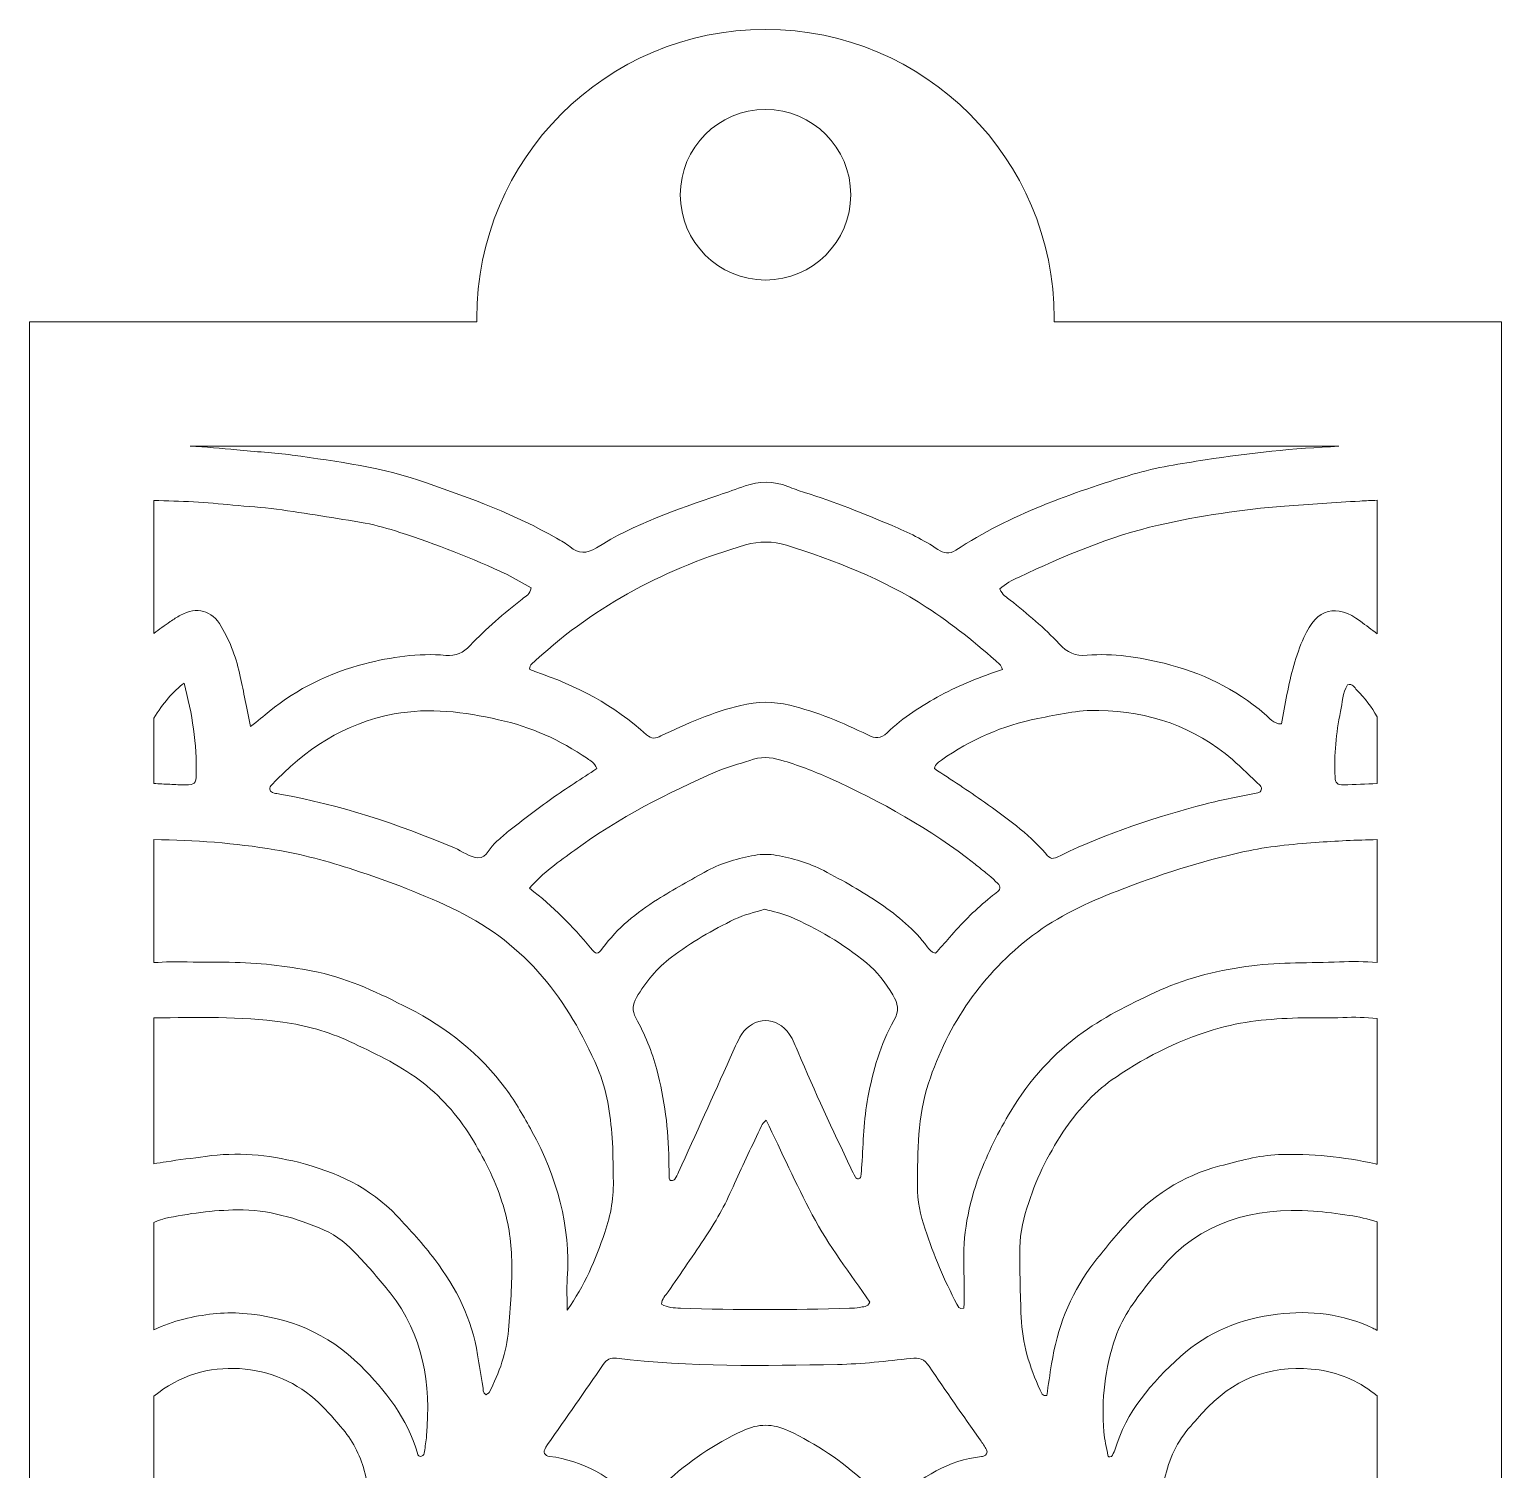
# Model space of a CAD drawing. Extents: x 1262 to 1738, y -1382 to 303.
# Drawn here: x 1261.8 to 1738, y -163.1 to 302.6 of the extents above; entities that cross this region are included whole.
import ezdxf

# ---------------------------------------------------------------- set-up
doc = ezdxf.new("R2010")
doc.units = 0
doc.header["$MEASUREMENT"] = 0
doc.layers.add('Layer 1', color=7, linetype='Continuous')

msp = doc.modelspace()

# ---------------------------------------------------------------- linework, layer by layer
at = {"layer": 'Layer 1', "lineweight": 0}
for points, knots in [([(1593.31, 208.07), (1593.31, 208.07), (1593.31, 209.23), (1593.31, 209.23), (1593.31, 260.82), (1551.49, 302.65), (1499.9, 302.65), (1448.31, 302.65), (1406.48, 260.82), (1406.48, 209.23), (1406.48, 209.23), (1406.48, 208.07), (1406.48, 208.07), (1406.48, 208.07), (1261.81, 208.07), (1261.81, 208.07), (1261.81, 208.07), (1261.81, -1382.24), (1261.81, -1382.24), (1261.81, -1382.24), (1737.99, -1382.24), (1737.99, -1382.24), (1737.99, -1382.24), (1737.99, 208.07), (1737.99, 208.07), (1737.99, 208.07), (1593.31, 208.07), (1593.31, 208.07)], [0, 0, 0, 0, 1, 1, 1, 2, 2, 2, 3, 3, 3, 4, 4, 4, 5, 5, 5, 6, 6, 6, 7, 7, 7, 8, 8, 8, 9, 9, 9, 9]), ([(1499.9, 276.76), (1515.12, 276.76), (1527.47, 264.42), (1527.47, 249.19), (1527.47, 233.95), (1515.12, 221.6), (1499.9, 221.6), (1484.67, 221.6), (1472.33, 233.95), (1472.33, 249.19), (1472.33, 264.42), (1484.67, 276.76), (1499.9, 276.76)], [0, 0, 0, 0, 1, 1, 1, 2, 2, 2, 3, 3, 3, 4, 4, 4, 4]), ([(1685.4, 167.81), (1670.89, 167.19), (1656.45, 165.69), (1642.1, 163.43), (1634.25, 162.18), (1626.36, 161.06), (1618.73, 158.76), (1598.75, 152.73), (1579.15, 145.75), (1561.49, 134.25), (1559.29, 132.83), (1557.6, 133.15), (1555.68, 134.44), (1551, 137.55), (1545.99, 140.02), (1540.83, 142.18), (1531.53, 146.09), (1522.21, 149.96), (1512.52, 152.84), (1510.68, 153.39), (1508.91, 154.17), (1507.11, 154.84), (1502.52, 156.6), (1497.78, 156.6), (1493.28, 154.99), (1490.47, 154), (1487.63, 153.01), (1484.8, 152.03), (1471.18, 147.36), (1457.55, 142.69), (1445.24, 135.03), (1441.94, 132.96), (1439.51, 133.07), (1436.68, 135.35), (1435.34, 136.43), (1433.76, 137.19), (1432.28, 138.06), (1419.04, 145.79), (1404.66, 150.93), (1390.28, 156.01), (1376.22, 160.98), (1361.51, 162.92), (1346.83, 164.99), (1340.89, 165.84), (1334.84, 166.03), (1328.86, 166.66), (1323.85, 167.21), (1318.82, 167.6), (1313.8, 167.81), (1313.8, 167.81), (1685.4, 167.81), (1685.4, 167.81)], [0, 0, 0, 0, 1, 1, 1, 2, 2, 2, 3, 3, 3, 4, 4, 4, 5, 5, 5, 6, 6, 6, 7, 7, 7, 8, 8, 8, 9, 9, 9, 10, 10, 10, 11, 11, 11, 12, 12, 12, 13, 13, 13, 14, 14, 14, 15, 15, 15, 16, 16, 16, 17, 17, 17, 17]), ([(1302.07, 150.28), (1310.61, 150.17), (1319.11, 149.69), (1327.61, 148.8), (1332.31, 148.29), (1337.06, 148.18), (1341.74, 147.51), (1351.29, 146.13), (1360.85, 144.63), (1370.37, 142.96), (1374.15, 142.29), (1377.89, 141.19), (1381.57, 139.98), (1393.41, 136.15), (1405.02, 131.63), (1416.31, 126.32), (1419.02, 125.05), (1421.56, 123.42), (1424.09, 122.01), (1423.82, 120.04), (1422.36, 119.34), (1421.22, 118.43), (1415.32, 113.74), (1409.53, 108.92), (1404.37, 103.42), (1402.13, 101.01), (1399.8, 99.91), (1396.46, 100.21), (1387.58, 100.99), (1378.8, 99.66), (1370.26, 97.48), (1358.91, 94.58), (1348.52, 89.51), (1339.37, 82.04), (1337.57, 80.56), (1335.75, 79.13), (1333.28, 77.14), (1332.05, 83.25), (1331.12, 88.32), (1330.02, 93.34), (1328.78, 99.04), (1326.85, 104.52), (1323.87, 109.55), (1320.76, 114.78), (1315.94, 116.04), (1310.65, 113.19), (1309.51, 112.58), (1308.46, 111.84), (1307.38, 111.12), (1305.56, 109.89), (1303.78, 108.62), (1302.07, 107.27), (1302.07, 107.27), (1302.07, 150.28), (1302.07, 150.28)], [0, 0, 0, 0, 1, 1, 1, 2, 2, 2, 3, 3, 3, 4, 4, 4, 5, 5, 5, 6, 6, 6, 7, 7, 7, 8, 8, 8, 9, 9, 9, 10, 10, 10, 11, 11, 11, 12, 12, 12, 13, 13, 13, 14, 14, 14, 15, 15, 15, 16, 16, 16, 17, 17, 17, 18, 18, 18, 18]), ([(1697.73, 107.21), (1695.95, 108.56), (1694.13, 109.87), (1692.33, 111.22), (1684.62, 117.02), (1678.21, 115.58), (1674.04, 106.02), (1671.44, 100.08), (1669.79, 93.88), (1668.57, 87.54), (1667.98, 84.41), (1667.41, 81.28), (1666.79, 78.01), (1664.13, 78.03), (1662.9, 79.99), (1661.34, 81.33), (1651.78, 89.36), (1640.85, 94.71), (1628.8, 97.65), (1620.68, 99.64), (1612.34, 100.97), (1603.91, 100.23), (1600.14, 99.89), (1597.44, 101.12), (1594.9, 103.91), (1590.12, 109.15), (1584.56, 113.59), (1579.08, 118.1), (1577.94, 119), (1576.46, 119.62), (1575.74, 121.67), (1577.39, 123.36), (1579.68, 124.48), (1581.9, 125.52), (1596.49, 132.35), (1611.31, 138.73), (1627.06, 142.33), (1640.45, 145.37), (1654.02, 147.38), (1667.76, 148.48), (1675.91, 149.14), (1684.05, 149.6), (1692.19, 150.11), (1694.03, 150.21), (1695.87, 150.3), (1697.73, 150.36), (1697.73, 150.36), (1697.73, 107.21), (1697.73, 107.21)], [0, 0, 0, 0, 1, 1, 1, 2, 2, 2, 3, 3, 3, 4, 4, 4, 5, 5, 5, 6, 6, 6, 7, 7, 7, 8, 8, 8, 9, 9, 9, 10, 10, 10, 11, 11, 11, 12, 12, 12, 13, 13, 13, 14, 14, 14, 15, 15, 15, 16, 16, 16, 16]), ([(1556.63, 87.31), (1550.39, 83.88), (1544.37, 80.16), (1539.25, 75.19), (1537.15, 73.18), (1535.44, 73.25), (1532.97, 74.47), (1524.87, 78.45), (1516.58, 81.94), (1507.76, 84.07), (1502.46, 85.36), (1497.19, 85.32), (1491.88, 84.03), (1482.86, 81.83), (1474.42, 78.15), (1466.09, 74.14), (1464.38, 73.31), (1463.02, 73.06), (1461.44, 74.5), (1450.97, 84.1), (1438.66, 90.48), (1425.3, 94.98), (1424.69, 95.2), (1424.12, 95.47), (1423.55, 95.7), (1423.59, 97.29), (1424.83, 97.9), (1425.74, 98.75), (1445.3, 116.64), (1468.1, 128.58), (1493.45, 135.9), (1497.97, 137.21), (1502.2, 137.19), (1506.66, 135.79), (1522.52, 130.87), (1537.89, 124.9), (1551.87, 115.83), (1560.35, 110.34), (1568.22, 103.99), (1575.72, 97.23), (1576.02, 96.95), (1576.15, 96.49), (1576.57, 95.66), (1569.46, 93.29), (1562.87, 90.73), (1556.63, 87.31)], [0, 0, 0, 0, 1, 1, 1, 2, 2, 2, 3, 3, 3, 4, 4, 4, 5, 5, 5, 6, 6, 6, 7, 7, 7, 8, 8, 8, 9, 9, 9, 10, 10, 10, 11, 11, 11, 12, 12, 12, 13, 13, 13, 14, 14, 14, 15, 15, 15, 15]), ([(1302.07, 79.93), (1304.92, 84.56), (1308.33, 88.64), (1311.82, 91.26), (1314.52, 81.22), (1315.94, 71.54), (1315.77, 61.64), (1315.73, 58.81), (1315.18, 58.32), (1312.35, 58.3), (1310.63, 58.3), (1308.92, 58.4), (1307.21, 58.49), (1305.5, 58.57), (1303.78, 58.66), (1302.07, 58.76), (1302.07, 58.76), (1302.07, 79.93), (1302.07, 79.93)], [0, 0, 0, 0, 1, 1, 1, 2, 2, 2, 3, 3, 3, 4, 4, 4, 5, 5, 5, 6, 6, 6, 6]), ([(1697.73, 58.76), (1694.15, 58.59), (1690.52, 58.45), (1686.9, 58.32), (1684.81, 58.24), (1684.24, 58.85), (1684.13, 60.92), (1683.79, 68.03), (1684.41, 75.07), (1685.91, 82), (1686.52, 84.9), (1686.5, 87.99), (1688.13, 90.63), (1689.78, 91.22), (1690.39, 89.78), (1691.19, 88.98), (1693.79, 86.42), (1695.93, 83.48), (1697.73, 80.35), (1697.73, 80.35), (1697.73, 58.76), (1697.73, 58.76)], [0, 0, 0, 0, 1, 1, 1, 2, 2, 2, 3, 3, 3, 4, 4, 4, 5, 5, 5, 6, 6, 6, 7, 7, 7, 7]), ([(1416.88, 43.43), (1415.51, 42.4), (1414.33, 41.11), (1412.97, 40.07), (1410.79, 38.38), (1409.78, 34.66), (1406.9, 34.74), (1404.32, 34.83), (1401.83, 36.84), (1399.27, 37.92), (1381.04, 45.61), (1362.37, 51.85), (1342.84, 55.32), (1342.2, 55.42), (1341.57, 55.51), (1340.93, 55.66), (1339.64, 55.95), (1339.11, 57.09), (1339.92, 57.98), (1350.85, 69.78), (1363.6, 78.22), (1379.78, 81.24), (1391.28, 83.38), (1402.4, 81.92), (1413.56, 79.4), (1423.97, 77.08), (1433.53, 72.87), (1442.28, 66.8), (1443.32, 66.1), (1444.56, 65.57), (1445.3, 63.58), (1440.4, 60.33), (1435.51, 57.22), (1430.78, 53.88), (1426.06, 50.54), (1421.47, 46.97), (1416.88, 43.43)], [0, 0, 0, 0, 1, 1, 1, 2, 2, 2, 3, 3, 3, 4, 4, 4, 5, 5, 5, 6, 6, 6, 7, 7, 7, 8, 8, 8, 9, 9, 9, 10, 10, 10, 11, 11, 11, 12, 12, 12, 12]), ([(1570.71, 52.72), (1565.47, 56.46), (1560.01, 59.91), (1554.51, 63.58), (1554.94, 65.21), (1555.95, 65.72), (1556.82, 66.33), (1566.25, 72.99), (1576.61, 77.52), (1587.94, 79.76), (1594.48, 81.05), (1600.97, 82.57), (1607.71, 82.4), (1623.95, 82.04), (1638.54, 77.24), (1650.93, 66.48), (1654, 63.8), (1656.92, 60.92), (1659.86, 58.09), (1660.74, 57.22), (1660.32, 55.97), (1659.1, 55.72), (1653.43, 54.51), (1647.68, 53.58), (1642.1, 52.1), (1626.09, 47.85), (1610.38, 42.72), (1595.43, 35.51), (1592.51, 34.11), (1592.24, 34.11), (1590.44, 36.18), (1584.75, 42.76), (1577.71, 47.75), (1570.71, 52.72)], [0, 0, 0, 0, 1, 1, 1, 2, 2, 2, 3, 3, 3, 4, 4, 4, 5, 5, 5, 6, 6, 6, 7, 7, 7, 8, 8, 8, 9, 9, 9, 10, 10, 10, 11, 11, 11, 11]), ([(1537.07, 19.84), (1531.19, 23.85), (1525, 27.3), (1518.72, 30.58), (1513.9, 33.09), (1508.72, 34.55), (1503.45, 35.51), (1501.17, 35.93), (1498.67, 35.93), (1496.39, 35.51), (1491.1, 34.55), (1485.88, 33.18), (1481.12, 30.58), (1475.67, 27.58), (1470.23, 24.53), (1464.95, 21.25), (1458.14, 17.02), (1452.03, 11.97), (1447.18, 5.48), (1445.58, 3.34), (1445.09, 3.37), (1443.29, 5.59), (1437.54, 12.61), (1431.2, 18.99), (1423.55, 24.87), (1427.96, 30.11), (1433.23, 33.54), (1438.22, 37.22), (1452.49, 47.73), (1468.18, 55.74), (1484.42, 62.72), (1487.76, 64.16), (1491.33, 65.02), (1494.78, 66.25), (1498.16, 67.43), (1501.46, 67.35), (1504.89, 66.33), (1510.26, 64.73), (1515.48, 62.78), (1520.58, 60.48), (1537.28, 52.93), (1553.22, 44.09), (1567.67, 32.67), (1569, 31.59), (1570.37, 30.56), (1571.68, 29.44), (1577.77, 24.32), (1576.36, 25.1), (1571.77, 21.23), (1567.31, 17.49), (1563.2, 13.41), (1559.44, 8.97), (1557.92, 7.19), (1556.31, 5.48), (1554.87, 3.85), (1553.37, 4.17), (1552.84, 5.14), (1552.23, 5.97), (1548.07, 11.57), (1542.78, 15.9), (1537.07, 19.84)], [0, 0, 0, 0, 1, 1, 1, 2, 2, 2, 3, 3, 3, 4, 4, 4, 5, 5, 5, 6, 6, 6, 7, 7, 7, 8, 8, 8, 9, 9, 9, 10, 10, 10, 11, 11, 11, 12, 12, 12, 13, 13, 13, 14, 14, 14, 15, 15, 15, 16, 16, 16, 17, 17, 17, 18, 18, 18, 19, 19, 19, 20, 20, 20, 20]), ([(1302.07, 40.6), (1315.16, 40.47), (1328.25, 39.52), (1341.19, 37.34), (1349.88, 35.91), (1358.36, 33.56), (1366.75, 30.83), (1378.19, 27.13), (1389.4, 22.88), (1400.24, 17.57), (1422.32, 6.79), (1436.17, -11.27), (1445.56, -33.24), (1448.62, -40.38), (1449.7, -48.12), (1450.29, -55.86), (1450.61, -60.13), (1450.53, -64.45), (1450.67, -68.74), (1450.89, -74.85), (1449.91, -80.73), (1447.92, -86.48), (1444.9, -95.21), (1441.39, -103.71), (1435.75, -111.6), (1435.75, -108.19), (1435.53, -104.75), (1435.77, -101.36), (1436.91, -84.28), (1432.4, -68.57), (1424.35, -53.75), (1421.79, -49.03), (1419.13, -44.36), (1415.91, -40.02), (1407.52, -28.75), (1396.88, -20.19), (1384.43, -13.91), (1375.04, -9.15), (1365.59, -4.54), (1355.16, -2.3), (1346.33, -0.4), (1337.38, 0.66), (1328.33, 0.89), (1323.17, 1.02), (1318.01, 0.83), (1312.85, 1.04), (1309.24, 1.19), (1305.64, 1.08), (1302.07, 0.81), (1302.07, 0.81), (1302.07, 40.6), (1302.07, 40.6)], [0, 0, 0, 0, 1, 1, 1, 2, 2, 2, 3, 3, 3, 4, 4, 4, 5, 5, 5, 6, 6, 6, 7, 7, 7, 8, 8, 8, 9, 9, 9, 10, 10, 10, 11, 11, 11, 12, 12, 12, 13, 13, 13, 14, 14, 14, 15, 15, 15, 16, 16, 16, 17, 17, 17, 17]), ([(1697.73, 0.85), (1693.71, 1.17), (1689.67, 1.25), (1685.57, 1.06), (1676.12, 0.62), (1666.64, 1.04), (1657.21, -0.17), (1646.94, -1.5), (1636.96, -3.78), (1627.48, -8.14), (1618.88, -12.09), (1610.36, -16.13), (1602.62, -21.69), (1593.02, -28.56), (1585.32, -37.08), (1579.25, -47.19), (1575.26, -53.83), (1571.77, -60.7), (1569.04, -68), (1565.47, -77.6), (1563.67, -87.43), (1564.05, -97.68), (1564.2, -102.15), (1564.22, -106.61), (1564.09, -110.94), (1562.46, -111.37), (1562.17, -110.31), (1561.83, -109.67), (1557.69, -101.87), (1554.3, -93.75), (1551.51, -85.36), (1550.01, -80.85), (1549.02, -76.18), (1549.04, -71.44), (1549.1, -60.26), (1549.14, -48.97), (1552.63, -38.21), (1558.89, -18.88), (1570.1, -2.75), (1586.27, 9.56), (1594.52, 15.82), (1603.97, 20.2), (1613.61, 23.96), (1627.02, 29.2), (1640.7, 33.64), (1654.78, 36.71), (1662.37, 38.36), (1670.09, 39.1), (1677.79, 39.67), (1684.43, 40.18), (1691.09, 40.47), (1697.73, 40.62), (1697.73, 40.62), (1697.73, 0.85), (1697.73, 0.85)], [0, 0, 0, 0, 1, 1, 1, 2, 2, 2, 3, 3, 3, 4, 4, 4, 5, 5, 5, 6, 6, 6, 7, 7, 7, 8, 8, 8, 9, 9, 9, 10, 10, 10, 11, 11, 11, 12, 12, 12, 13, 13, 13, 14, 14, 14, 15, 15, 15, 16, 16, 16, 17, 17, 17, 18, 18, 18, 18]), ([(1533.03, -42.77), (1531.61, -49.98), (1531.55, -57.28), (1531.07, -64.57), (1530.96, -65.84), (1530.94, -67.13), (1530.77, -68.4), (1530.73, -68.7), (1530.26, -69.1), (1529.97, -69.12), (1529.65, -69.14), (1529.16, -68.84), (1528.99, -68.55), (1528.44, -67.64), (1527.98, -66.67), (1527.51, -65.69), (1521.68, -53.26), (1515.74, -40.87), (1510.49, -28.16), (1509.69, -26.17), (1508.8, -24.19), (1507.66, -22.39), (1503.79, -16.45), (1495.97, -16.45), (1492.16, -22.43), (1490.68, -24.78), (1489.68, -27.42), (1488.52, -29.98), (1482.94, -42.29), (1477.38, -54.61), (1471.8, -66.94), (1471.46, -67.7), (1471.08, -68.48), (1470.59, -69.2), (1470.4, -69.48), (1469.89, -69.6), (1469.51, -69.67), (1468.98, -69.73), (1468.77, -69.39), (1468.75, -68.84), (1468.73, -66.92), (1468.65, -64.97), (1468.63, -63.05), (1468.54, -53.11), (1467.27, -43.36), (1464.71, -33.76), (1463.15, -27.89), (1460.84, -22.37), (1457.99, -17.08), (1456.68, -14.67), (1456.89, -12.75), (1458.2, -10.48), (1461.12, -5.39), (1464.82, -0.97), (1469.51, 2.58), (1475.86, 7.38), (1482.73, 11.42), (1489.92, 14.83), (1492.98, 16.28), (1496.37, 17.05), (1499.6, 18.12), (1502.46, 17.3), (1505.23, 16.79), (1507.76, 15.69), (1516.69, 11.87), (1524.98, 6.92), (1532.52, 0.79), (1536.03, -2.09), (1538.72, -5.71), (1541.09, -9.6), (1542.78, -12.37), (1543.27, -14.76), (1541.45, -17.88), (1537.01, -25.56), (1534.72, -34.08), (1533.03, -42.77)], [0, 0, 0, 0, 1, 1, 1, 2, 2, 2, 3, 3, 3, 4, 4, 4, 5, 5, 5, 6, 6, 6, 7, 7, 7, 8, 8, 8, 9, 9, 9, 10, 10, 10, 11, 11, 11, 12, 12, 12, 13, 13, 13, 14, 14, 14, 15, 15, 15, 16, 16, 16, 17, 17, 17, 18, 18, 18, 19, 19, 19, 20, 20, 20, 21, 21, 21, 22, 22, 22, 23, 23, 23, 24, 24, 24, 25, 25, 25, 25]), ([(1302.07, -17.04), (1315.98, -16.98), (1329.94, -16.43), (1343.79, -18.41), (1351.23, -19.47), (1358.44, -21.46), (1365.33, -24.67), (1373.14, -28.33), (1380.9, -31.95), (1387.87, -37.11), (1394.72, -42.16), (1400.2, -48.42), (1404.66, -55.61), (1408.74, -62.2), (1412.23, -69.1), (1414.66, -76.5), (1416.67, -82.69), (1417.73, -88.97), (1417.81, -95.49), (1417.94, -103.01), (1417.41, -110.52), (1416.8, -118.03), (1416.21, -125.19), (1413.78, -131.83), (1410.52, -138.2), (1410.35, -138.51), (1409.89, -138.66), (1409.53, -138.92), (1408.38, -138.32), (1408.6, -137.18), (1408.45, -136.21), (1407.88, -132.81), (1407.33, -129.42), (1406.78, -126.04), (1404.96, -114.49), (1399.91, -104.41), (1392.91, -95.21), (1389.12, -90.22), (1384.98, -85.57), (1380.66, -81.07), (1371.91, -71.89), (1360.91, -66.83), (1348.82, -63.77), (1338.9, -61.27), (1328.92, -60.45), (1318.77, -61.84), (1314.52, -62.44), (1310.25, -62.92), (1306.02, -63.6), (1304.71, -63.81), (1303.38, -64), (1302.07, -64.25), (1302.07, -64.25), (1302.07, -17.04), (1302.07, -17.04)], [0, 0, 0, 0, 1, 1, 1, 2, 2, 2, 3, 3, 3, 4, 4, 4, 5, 5, 5, 6, 6, 6, 7, 7, 7, 8, 8, 8, 9, 9, 9, 10, 10, 10, 11, 11, 11, 12, 12, 12, 13, 13, 13, 14, 14, 14, 15, 15, 15, 16, 16, 16, 17, 17, 17, 18, 18, 18, 18]), ([(1697.73, -64.4), (1697.54, -64.36), (1697.37, -64.32), (1697.2, -64.28), (1686.86, -62.01), (1676.41, -60.85), (1665.82, -61.27), (1659.35, -61.55), (1653.13, -63.32), (1646.89, -64.95), (1634.63, -68.15), (1624.59, -74.83), (1616.19, -84.17), (1612.32, -88.51), (1608.62, -92.97), (1605.13, -97.62), (1598.18, -107.01), (1594.29, -117.56), (1592.41, -128.98), (1591.86, -132.36), (1591.41, -135.77), (1590.9, -139.17), (1589.42, -139.49), (1589.15, -138.26), (1588.77, -137.44), (1585.24, -129.97), (1582.91, -122.17), (1582.59, -113.88), (1582.3, -106.38), (1582.11, -98.83), (1582.17, -91.32), (1582.19, -86.35), (1583.5, -81.53), (1585.03, -76.81), (1587.82, -68.15), (1591.96, -60.11), (1597.06, -52.63), (1601.43, -46.22), (1606.74, -40.59), (1613.28, -36.18), (1623.66, -29.09), (1634.84, -23.7), (1646.92, -20.3), (1655.65, -17.84), (1664.7, -17.27), (1673.73, -17.04), (1678.04, -16.93), (1682.35, -17.19), (1686.65, -16.95), (1690.37, -16.76), (1694.07, -16.87), (1697.73, -17.23), (1697.73, -17.23), (1697.73, -64.4), (1697.73, -64.4)], [0, 0, 0, 0, 1, 1, 1, 2, 2, 2, 3, 3, 3, 4, 4, 4, 5, 5, 5, 6, 6, 6, 7, 7, 7, 8, 8, 8, 9, 9, 9, 10, 10, 10, 11, 11, 11, 12, 12, 12, 13, 13, 13, 14, 14, 14, 15, 15, 15, 16, 16, 16, 17, 17, 17, 18, 18, 18, 18]), ([(1533.69, -108.98), (1532.88, -110.69), (1531.45, -110.41), (1530.3, -110.69), (1529.29, -110.96), (1528.19, -110.92), (1527.11, -110.96), (1508.86, -111.58), (1490.62, -111.58), (1472.37, -110.94), (1470.25, -110.88), (1468.14, -110.77), (1466.28, -109.69), (1466.32, -107.86), (1467.59, -106.86), (1468.41, -105.66), (1472.49, -99.61), (1476.7, -93.65), (1480.74, -87.58), (1484.31, -82.21), (1487.3, -76.52), (1489.9, -70.6), (1492.69, -64.34), (1495.69, -58.17), (1498.61, -51.95), (1498.88, -51.4), (1499.39, -50.98), (1500.13, -50.09), (1505.14, -60.49), (1509.79, -70.75), (1515.02, -80.73), (1520.3, -90.77), (1527.36, -99.76), (1533.69, -108.98)], [0, 0, 0, 0, 1, 1, 1, 2, 2, 2, 3, 3, 3, 4, 4, 4, 5, 5, 5, 6, 6, 6, 7, 7, 7, 8, 8, 8, 9, 9, 9, 10, 10, 10, 11, 11, 11, 11]), ([(1302.07, -83.18), (1303.76, -82.52), (1305.01, -82.08), (1305.47, -81.97), (1313.28, -80.3), (1321.16, -79.25), (1329.13, -79.14), (1338.97, -79.01), (1348.23, -81.83), (1357.17, -85.67), (1361.34, -87.45), (1364.83, -90.5), (1367.91, -93.79), (1371.59, -97.71), (1375.12, -101.77), (1378.46, -105.99), (1389.25, -119.63), (1391.72, -135.47), (1390.26, -152.26), (1390.12, -153.97), (1389.82, -155.66), (1389.57, -157.35), (1389.46, -157.97), (1389.4, -158.69), (1388.68, -158.86), (1387.94, -159.02), (1387.47, -158.54), (1387.28, -157.86), (1384.07, -146.51), (1377.07, -137.65), (1368.89, -129.53), (1358.36, -119.06), (1345.54, -113.73), (1330.87, -112.61), (1324.38, -112.13), (1317.99, -112.93), (1311.71, -114.47), (1308.31, -115.3), (1305.09, -116.48), (1302.07, -117.94), (1302.07, -117.94), (1302.07, -83.18), (1302.07, -83.18)], [0, 0, 0, 0, 1, 1, 1, 2, 2, 2, 3, 3, 3, 4, 4, 4, 5, 5, 5, 6, 6, 6, 7, 7, 7, 8, 8, 8, 9, 9, 9, 10, 10, 10, 11, 11, 11, 12, 12, 12, 13, 13, 13, 14, 14, 14, 14]), ([(1697.73, -118.13), (1697.28, -117.88), (1696.84, -117.64), (1696.37, -117.43), (1686.69, -112.72), (1676.14, -111.6), (1665.52, -112.89), (1653.77, -114.3), (1642.98, -118.58), (1634.1, -126.59), (1624.76, -135.03), (1616.59, -144.39), (1612.87, -156.85), (1612.64, -157.63), (1612.13, -158.33), (1611.84, -158.92), (1611.37, -159), (1611.12, -159.13), (1610.95, -159.07), (1610.8, -159), (1610.67, -158.75), (1610.65, -158.56), (1610.19, -156.02), (1609.53, -153.51), (1609.34, -150.95), (1608.54, -140.54), (1609.7, -130.33), (1613.06, -120.44), (1615.47, -113.39), (1620.02, -107.62), (1624.55, -101.87), (1625.48, -100.69), (1626.57, -99.65), (1627.53, -98.49), (1640.47, -82.71), (1657.76, -78.32), (1677.15, -79.56), (1681.02, -79.82), (1684.85, -80.39), (1688.68, -80.94), (1691.78, -81.38), (1694.81, -82.04), (1697.73, -83.01), (1697.73, -83.01), (1697.73, -118.13), (1697.73, -118.13)], [0, 0, 0, 0, 1, 1, 1, 2, 2, 2, 3, 3, 3, 4, 4, 4, 5, 5, 5, 6, 6, 6, 7, 7, 7, 8, 8, 8, 9, 9, 9, 10, 10, 10, 11, 11, 11, 12, 12, 12, 13, 13, 13, 14, 14, 14, 15, 15, 15, 15]), ([(1302.07, -139.4), (1318.29, -125.83), (1341.88, -128.49), (1355.44, -141.58), (1358.23, -144.27), (1360.77, -147.21), (1363.26, -150.17), (1366.77, -154.35), (1369.08, -159.19), (1370.39, -164.48), (1371.78, -170.15), (1372.67, -175.88), (1372.82, -181.71), (1372.9, -185.79), (1372.82, -189.87), (1372.82, -193.98), (1372.82, -193.98), (1373.14, -193.98), (1373.14, -193.98), (1373.14, -199.56), (1373.18, -205.16), (1373.12, -210.74), (1373.12, -212.06), (1371.89, -212.65), (1370.92, -211.89), (1360.75, -203.89), (1350.91, -195.54), (1344.02, -184.33), (1342.9, -182.5), (1341.86, -180.57), (1340.55, -178.9), (1338.04, -175.71), (1333.13, -174.65), (1329.43, -176.3), (1325.69, -177.97), (1323.36, -182.28), (1324.17, -186.41), (1324.82, -189.79), (1325.88, -193.09), (1326.43, -196.47), (1327.78, -204.57), (1327.93, -212.73), (1326.96, -220.89), (1326.58, -224.11), (1326.39, -227.34), (1326.05, -230.54), (1325.9, -231.8), (1324.65, -232.29), (1323.72, -231.53), (1322.88, -230.85), (1322.03, -230.18), (1321.31, -229.39), (1314.88, -222.56), (1308.31, -215.84), (1302.07, -208.86), (1302.07, -208.86), (1302.07, -139.4), (1302.07, -139.4)], [0, 0, 0, 0, 1, 1, 1, 2, 2, 2, 3, 3, 3, 4, 4, 4, 5, 5, 5, 6, 6, 6, 7, 7, 7, 8, 8, 8, 9, 9, 9, 10, 10, 10, 11, 11, 11, 12, 12, 12, 13, 13, 13, 14, 14, 14, 15, 15, 15, 16, 16, 16, 17, 17, 17, 18, 18, 18, 19, 19, 19, 19]), ([(1570.41, -158.77), (1570.2, -158.86), (1569.99, -158.9), (1569.78, -158.92), (1559.06, -160.1), (1550.43, -165.56), (1542.57, -172.49), (1541.81, -173.19), (1540.98, -173.85), (1539.99, -174.67), (1537.18, -172.03), (1534.53, -169.53), (1531.85, -167.06), (1524.53, -160.31), (1516.37, -154.86), (1507.34, -150.59), (1502.29, -148.2), (1497.55, -148.24), (1492.52, -150.59), (1483.28, -154.9), (1474.97, -160.55), (1467.5, -167.46), (1465.01, -169.79), (1462.54, -172.16), (1459.93, -174.63), (1459.03, -173.95), (1458.31, -173.53), (1457.69, -172.98), (1449.79, -165.71), (1440.99, -160.21), (1430.04, -158.88), (1428.41, -158.69), (1427.92, -157.52), (1428.7, -156.15), (1428.92, -155.77), (1429.15, -155.41), (1429.4, -155.05), (1435.43, -146.42), (1441.48, -137.8), (1447.44, -129.13), (1448.54, -127.52), (1449.72, -126.86), (1451.71, -127.12), (1475.45, -130.1), (1499.33, -129.55), (1523.18, -129.15), (1531.11, -129), (1539.04, -128.05), (1546.94, -127.2), (1549.57, -126.93), (1551.24, -127.31), (1552.82, -129.7), (1558.17, -137.75), (1563.82, -145.62), (1569.34, -153.55), (1570.08, -154.61), (1570.82, -155.66), (1571.39, -156.8), (1571.85, -157.74), (1571.32, -158.41), (1570.41, -158.77)], [0, 0, 0, 0, 1, 1, 1, 2, 2, 2, 3, 3, 3, 4, 4, 4, 5, 5, 5, 6, 6, 6, 7, 7, 7, 8, 8, 8, 9, 9, 9, 10, 10, 10, 11, 11, 11, 12, 12, 12, 13, 13, 13, 14, 14, 14, 15, 15, 15, 16, 16, 16, 17, 17, 17, 18, 18, 18, 19, 19, 19, 20, 20, 20, 20]), ([(1697.73, -208.97), (1691.26, -216.26), (1684.49, -223.3), (1677.64, -230.22), (1677.19, -230.68), (1676.69, -231.09), (1676.18, -231.49), (1675.08, -232.33), (1673.98, -231.99), (1673.83, -230.73), (1672.16, -216.81), (1671.13, -202.9), (1674.95, -189.13), (1675.19, -188.31), (1675.38, -187.49), (1675.52, -186.64), (1676.33, -182.28), (1674.36, -178.22), (1670.62, -176.41), (1666.75, -174.55), (1661.72, -175.73), (1659.03, -179.18), (1658.5, -179.85), (1658.06, -180.61), (1657.64, -181.35), (1651.91, -191.67), (1643.68, -199.81), (1634.67, -207.23), (1632.69, -208.86), (1630.66, -210.47), (1628.6, -212.01), (1627.91, -212.54), (1626.77, -212.01), (1626.66, -211.13), (1626.49, -209.43), (1626.34, -207.72), (1626.32, -206.01), (1626.28, -201.5), (1626.3, -196.98), (1626.3, -192.48), (1626.3, -192.48), (1627.12, -192.48), (1627.12, -192.48), (1627.12, -188.61), (1627.15, -184.74), (1627.12, -180.87), (1627.1, -175.9), (1627.95, -171.01), (1628.99, -166.19), (1630.36, -159.81), (1633.07, -153.99), (1637.46, -149.07), (1639.33, -146.97), (1641.12, -144.82), (1643.09, -142.83), (1653.01, -132.78), (1665.18, -129.02), (1678.97, -130.92), (1686.24, -131.92), (1692.59, -135.03), (1697.73, -139.34), (1697.73, -139.34), (1697.73, -208.97), (1697.73, -208.97)], [0, 0, 0, 0, 1, 1, 1, 2, 2, 2, 3, 3, 3, 4, 4, 4, 5, 5, 5, 6, 6, 6, 7, 7, 7, 8, 8, 8, 9, 9, 9, 10, 10, 10, 11, 11, 11, 12, 12, 12, 13, 13, 13, 14, 14, 14, 15, 15, 15, 16, 16, 16, 17, 17, 17, 18, 18, 18, 19, 19, 19, 20, 20, 20, 21, 21, 21, 21])]:
    msp.add_open_spline(points, degree=3, knots=knots, dxfattribs=at)

doc.saveas('drawing.dxf')
